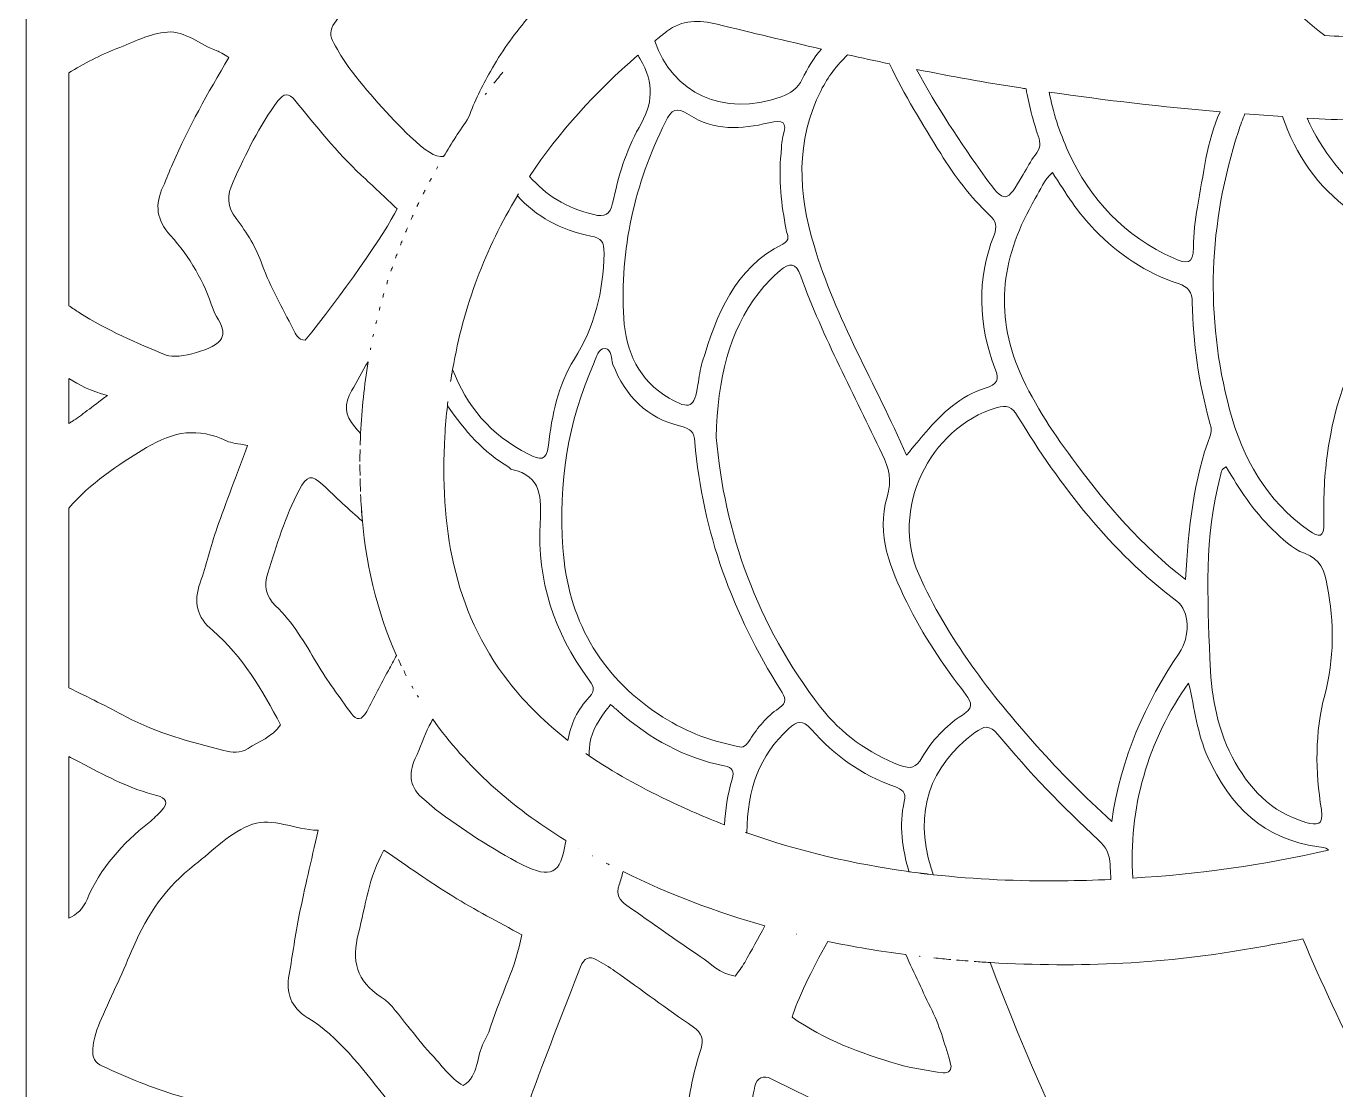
# Model space of a CAD drawing. Extents: x 140 to 2861, y -2860 to -140.
# Drawn here: x 140 to 710, y -1924 to -1461 of the extents above; entities that cross this region are included whole.
import ezdxf

# ---------------------------------------------------------------- set-up
doc = ezdxf.new("R2010")
doc.units = 0
doc.header["$MEASUREMENT"] = 0
doc.layers.add('Layer 1', color=7, linetype='Continuous')

# ---------------------------------------------------------------- blocks, each defined once
blk = doc.blocks.new('block 2')
at = {"layer": 'Layer 1', "lineweight": 0}
blk.add_lwpolyline([(140.32, -920.57), (140.32, -1001.24), (140.32, -1037.69), (140.32, -1133.2), (140.32, -1139.38), (140.32, -1222.42), (140.32, -1291.74), (140.32, -1328.31), (140.32, -1385.71), (140.32, -1421.71), (140.32, -1460.92), (140.32, -1497.87), (140.32, -1570.01), (140.32, -1602), (140.32, -1649.8), (140.32, -1699.51), (140.32, -1739.09), (140.32, -1775.73), (140.32, -1848.15), (140.32, -1876.33), (140.32, -1900.91), (140.32, -1936.56)], dxfattribs=at)
for points, knots in [([(731.09, -1449.8), (732.09, -1455.1), (734.16, -1459.94), (736.55, -1464.63), (736.97, -1465.47), (737.24, -1466.13), (737.35, -1466.74), (726.56, -1466.32), (715.72, -1465.86), (704.73, -1465.2), (679.95, -1447.38), (672, -1422.21), (676.3, -1393.05), (679.91, -1368.73), (692.05, -1348.71), (711.19, -1333.07), (713.15, -1331.46), (715.26, -1328.46), (717.53, -1333.03), (726.02, -1350.32), (739.58, -1362.08), (758.48, -1368.84), (734.09, -1391.59), (725.17, -1418.21), (731.09, -1449.8)], [0, 0, 0, 0, 1, 1, 1, 2, 2, 2, 3, 3, 3, 4, 4, 4, 5, 5, 5, 6, 6, 6, 7, 7, 7, 8, 8, 8, 8]), ([(315.56, -1412.92), (326.26, -1418.44), (337.15, -1423.52), (348.19, -1428.28), (348.19, -1428.28), (348.18, -1428.28), (348.18, -1428.28), (351.75, -1434.14), (355.29, -1440.01), (358.86, -1445.86), (362.62, -1452.02), (362.8, -1452.16), (358.02, -1457.96), (352.09, -1465.18), (346.67, -1472.68), (342.06, -1480.85), (338.39, -1487.34), (335.16, -1493.83), (332.63, -1500.9), (328.77, -1506.48), (325.13, -1512.15), (321.73, -1517.89), (318.12, -1518.27), (313.64, -1515.23), (307.35, -1509.25), (297.55, -1499.94), (288.78, -1489.75), (280.52, -1479.11), (278.01, -1475.86), (276.19, -1472.08), (274.01, -1468.57), (272.16, -1465.59), (272.34, -1462.62), (274.27, -1459.85), (278.13, -1454.34), (281.62, -1448.46), (286.16, -1443.57), (295.78, -1433.19), (305.67, -1423.05), (315.56, -1412.92), (315.56, -1412.92), (315.56, -1412.92), (315.56, -1412.92)], [0, 0, 0, 0, 1, 1, 1, 2, 2, 2, 3, 3, 3, 4, 4, 4, 5, 5, 5, 6, 6, 6, 7, 7, 7, 8, 8, 8, 9, 9, 9, 10, 10, 10, 11, 11, 11, 12, 12, 12, 13, 13, 13, 14, 14, 14, 14]), ([(468.44, -1491.91), (443.2, -1500.86), (421.14, -1490.22), (413.53, -1467.62), (415.22, -1466.24), (416.88, -1464.86), (418.61, -1463.48), (425.37, -1458.25), (432.78, -1458.37), (440.62, -1460.29), (455.72, -1464.01), (470.78, -1467.62), (485.92, -1471.08), (482.66, -1475), (479.93, -1479.46), (477.62, -1484.15), (475.59, -1488.22), (472.63, -1490.41), (468.44, -1491.91)], [0, 0, 0, 0, 1, 1, 1, 2, 2, 2, 3, 3, 3, 4, 4, 4, 5, 5, 5, 6, 6, 6, 6]), ([(179.71, -1470.91), (186.88, -1468.03), (194.2, -1464.29), (201.67, -1463.7), (209.32, -1463.1), (215.9, -1469.25), (223.2, -1471.82), (224.61, -1472.32), (225.85, -1473.3), (228.45, -1474.8), (219.16, -1490.29), (210.86, -1505.21), (204.01, -1520.88), (202.56, -1524.19), (201.33, -1527.61), (199.81, -1530.89), (196.16, -1538.74), (196.86, -1545.45), (203.02, -1552.2), (211.45, -1561.43), (217.65, -1572.25), (221.54, -1584.22), (222.92, -1588.48), (227.53, -1592.24), (225.16, -1597.03), (222.88, -1601.63), (206.42, -1606.27), (201.16, -1604.14), (188.21, -1598.89), (175.3, -1593.39), (163.54, -1585.79), (161.96, -1584.77), (160.39, -1583.73), (158.82, -1582.69), (158.82, -1582.69), (158.82, -1481.48), (158.82, -1481.48), (165.31, -1477.28), (172.35, -1473.87), (179.71, -1470.91)], [0, 0, 0, 0, 1, 1, 1, 2, 2, 2, 3, 3, 3, 4, 4, 4, 5, 5, 5, 6, 6, 6, 7, 7, 7, 8, 8, 8, 9, 9, 9, 10, 10, 10, 11, 11, 11, 12, 12, 12, 13, 13, 13, 13]), ([(386.98, -1543.09), (375.04, -1540.24), (365.93, -1534.44), (359.13, -1526.45), (371.85, -1507.28), (387.68, -1489.76), (406.2, -1473.73), (406.46, -1474.2), (406.73, -1474.69), (407, -1475.16), (413.69, -1486.34), (412.61, -1494.83), (406.7, -1505.2), (400.93, -1515.31), (397.63, -1526.68), (395.21, -1538.13), (394.13, -1543.2), (391.79, -1544.24), (386.98, -1543.09)], [0, 0, 0, 0, 1, 1, 1, 2, 2, 2, 3, 3, 3, 4, 4, 4, 5, 5, 5, 6, 6, 6, 6]), ([(522.96, -1647.67), (509.24, -1616.55), (492.22, -1588.19), (482.73, -1556.57), (475.93, -1533.86), (474.59, -1511.16), (485.77, -1489.1), (488.76, -1483.22), (492.68, -1478.11), (497.33, -1473.62), (503.44, -1474.96), (509.47, -1476.27), (515.58, -1477.54), (521.92, -1491.1), (529.95, -1503.78), (537.79, -1516.54), (543.82, -1526.3), (550.62, -1535.48), (559, -1543.28), (561.88, -1546.01), (562.38, -1548.31), (560.96, -1552), (553.47, -1571.33), (554.04, -1590.73), (561.38, -1609.9), (563.34, -1615.05), (562.46, -1616.86), (557.08, -1618.55), (546.44, -1621.93), (538.44, -1629.38), (531.26, -1637.72), (528.72, -1640.64), (526.3, -1643.67), (522.96, -1647.67)], [0, 0, 0, 0, 1, 1, 1, 2, 2, 2, 3, 3, 3, 4, 4, 4, 5, 5, 5, 6, 6, 6, 7, 7, 7, 8, 8, 8, 9, 9, 9, 10, 10, 10, 11, 11, 11, 11]), ([(343.62, -1486), (344.9, -1484.37), (346.2, -1482.75), (347.52, -1481.13), (346.2, -1482.75), (344.9, -1484.37), (343.62, -1486)], [0, 0, 0, 0, 1, 1, 1, 2, 2, 2, 2]), ([(557.12, -1526.76), (546.32, -1511.58), (535.91, -1496.17), (527.34, -1479.96), (542.36, -1482.96), (557.46, -1485.68), (572.6, -1488.03), (573.37, -1488.14), (574.14, -1488.26), (574.91, -1488.37), (576.06, -1495.21), (577.83, -1502.05), (580.21, -1508.89), (581.36, -1512.12), (581.13, -1514.5), (578.9, -1517.19), (576.79, -1519.73), (575.33, -1522.84), (573.64, -1525.72), (566.49, -1537.98), (565.57, -1538.63), (557.12, -1526.76)], [0, 0, 0, 0, 1, 1, 1, 2, 2, 2, 3, 3, 3, 4, 4, 4, 5, 5, 5, 6, 6, 6, 7, 7, 7, 7]), ([(285.9, -1525.87), (291.15, -1530.78), (296.38, -1535.72), (301.52, -1540.56), (296.59, -1550.88), (276.71, -1579.27), (261.56, -1597.75), (258.48, -1597.55), (257.45, -1595.17), (256.31, -1592.87), (251.72, -1583.62), (246.44, -1574.74), (242.93, -1564.94), (240.31, -1557.64), (236.37, -1550.93), (231.53, -1544.78), (227.64, -1539.82), (227.5, -1534.63), (230.22, -1528.83), (235.93, -1516.65), (241.51, -1504.43), (249.71, -1493.65), (252.29, -1490.27), (254.49, -1490.11), (257.14, -1493.38), (266.25, -1504.63), (275.29, -1515.94), (285.9, -1525.87)], [0, 0, 0, 0, 1, 1, 1, 2, 2, 2, 3, 3, 3, 4, 4, 4, 5, 5, 5, 6, 6, 6, 7, 7, 7, 8, 8, 8, 9, 9, 9, 9]), ([(339.84, -1490.92), (340, -1490.7), (340.17, -1490.49), (340.33, -1490.28), (340.17, -1490.49), (340, -1490.7), (339.84, -1490.92)], [0, 0, 0, 0, 1, 1, 1, 2, 2, 2, 2]), ([(659.2, -1498.4), (653.4, -1511.16), (651.98, -1525.91), (649.41, -1539.86), (648.37, -1545.58), (647.6, -1551.46), (647.68, -1557.26), (647.79, -1565.02), (644.49, -1564.52), (639.07, -1562.1), (617.82, -1552.46), (602.68, -1536.63), (593.23, -1515.65), (589.31, -1507.01), (586.62, -1498.4), (584.93, -1489.83), (609.68, -1493.41), (634.46, -1496.29), (659.2, -1498.4)], [0, 0, 0, 0, 1, 1, 1, 2, 2, 2, 3, 3, 3, 4, 4, 4, 5, 5, 5, 6, 6, 6, 6]), ([(418.11, -1502.82), (420.8, -1497.36), (422.87, -1496.06), (428.4, -1499.67), (439.12, -1506.7), (451.26, -1506.09), (463.06, -1503.17), (469.51, -1501.59), (471.13, -1502.78), (469.25, -1509.08), (468.52, -1511.43), (468.67, -1514.04), (468.4, -1516.54), (467.21, -1527.72), (468.55, -1538.71), (470.63, -1549.66), (471.09, -1551.96), (472.67, -1554.19), (469.17, -1555.92), (448.04, -1566.52), (440.47, -1586.54), (434.17, -1607.29), (433.17, -1610.44), (432.78, -1613.78), (432.28, -1617.09), (430.75, -1627.04), (428.79, -1628.11), (419.8, -1622.89), (406.58, -1615.2), (400.93, -1602.68), (400.05, -1588.19), (398.24, -1558.19), (404.77, -1529.79), (418.11, -1502.82)], [0, 0, 0, 0, 1, 1, 1, 2, 2, 2, 3, 3, 3, 4, 4, 4, 5, 5, 5, 6, 6, 6, 7, 7, 7, 8, 8, 8, 9, 9, 9, 10, 10, 10, 11, 11, 11, 11]), ([(705.77, -1648.02), (704.46, -1657.7), (704.08, -1667.46), (704.35, -1677.18), (704.5, -1683.82), (702.24, -1683.56), (697.82, -1680.44), (679.37, -1667.46), (668.96, -1649.05), (663.35, -1627.81), (652.59, -1587.19), (654.25, -1546.81), (667.16, -1506.93), (668.08, -1504.09), (669, -1501.59), (670.04, -1499.32), (675.46, -1499.75), (680.91, -1500.09), (686.37, -1500.44), (692.21, -1517.11), (701.54, -1531.25), (715.84, -1541.13), (730.21, -1551.08), (734.62, -1563.45), (735.97, -1578.93), (736.2, -1581.78), (736.51, -1584.27), (733.97, -1586.5), (715.49, -1602.79), (708.96, -1624.62), (705.77, -1648.02)], [0, 0, 0, 0, 1, 1, 1, 2, 2, 2, 3, 3, 3, 4, 4, 4, 5, 5, 5, 6, 6, 6, 7, 7, 7, 8, 8, 8, 9, 9, 9, 10, 10, 10, 10]), ([(786.38, -1644.6), (745.88, -1614.4), (733.01, -1554.23), (749.11, -1502.9), (748.69, -1502.9), (748.23, -1502.9), (747.8, -1502.86), (744.81, -1502.82), (741.81, -1502.78), (738.81, -1502.7), (735.74, -1513.58), (733.78, -1524.84), (732.78, -1536.48), (732.67, -1537.98), (733.47, -1540.2), (731.24, -1540.66), (729.17, -1541.13), (727.79, -1539.28), (726.29, -1538.09), (713.22, -1527.72), (703.31, -1515.38), (697.09, -1501.13), (711, -1501.9), (724.9, -1502.44), (738.81, -1502.7), (738.81, -1502.7), (738.81, -1502.67), (738.81, -1502.67), (741.81, -1502.74), (744.81, -1502.82), (747.8, -1502.86), (756.29, -1503.01), (764.82, -1503.01), (773.32, -1502.93), (777.96, -1516.08), (784.46, -1528.22), (792.95, -1539.55), (798.33, -1546.7), (804.32, -1553.27), (811.31, -1558.8), (813.81, -1560.76), (815.16, -1562.37), (813.04, -1565.6), (797.6, -1589.54), (788.34, -1615.66), (786.38, -1644.6)], [0, 0, 0, 0, 1, 1, 1, 2, 2, 2, 3, 3, 3, 4, 4, 4, 5, 5, 5, 6, 6, 6, 7, 7, 7, 8, 8, 8, 9, 9, 9, 10, 10, 10, 11, 11, 11, 12, 12, 12, 13, 13, 13, 14, 14, 14, 15, 15, 15, 15]), ([(318.64, -1523.26), (318.83, -1522.92), (319.03, -1522.58), (319.22, -1522.24), (319.03, -1522.58), (318.83, -1522.92), (318.64, -1523.26)], [0, 0, 0, 0, 1, 1, 1, 2, 2, 2, 2]), ([(578.9, -1536.13), (581.13, -1532.4), (582.59, -1528.06), (586.39, -1524.76), (592.12, -1533.83), (597.54, -1542.47), (604.76, -1549.85), (615.06, -1560.38), (626.97, -1568.44), (640.99, -1573.05), (645.45, -1574.55), (647.06, -1576.7), (647.14, -1581.32), (647.41, -1598.95), (650.06, -1616.24), (654.59, -1633.26), (655.13, -1635.11), (655.78, -1636.76), (655.02, -1638.87), (647.64, -1658.58), (645.45, -1679.25), (644.18, -1701.77), (624.85, -1686.71), (610.25, -1669.65), (596.77, -1651.59), (587.43, -1639.1), (578.67, -1626.27), (572.33, -1611.86), (560.65, -1585.35), (564.61, -1560.3), (578.9, -1536.13)], [0, 0, 0, 0, 1, 1, 1, 2, 2, 2, 3, 3, 3, 4, 4, 4, 5, 5, 5, 6, 6, 6, 7, 7, 7, 8, 8, 8, 9, 9, 9, 10, 10, 10, 10]), ([(316.46, -1527.24), (316.2, -1527.72), (315.93, -1528.2), (315.68, -1528.68), (315.93, -1528.2), (316.2, -1527.72), (316.46, -1527.24)], [0, 0, 0, 0, 1, 1, 1, 2, 2, 2, 2]), ([(313.69, -1532.5), (313.42, -1533.05), (313.13, -1533.59), (312.86, -1534.13), (313.13, -1533.59), (313.42, -1533.05), (313.69, -1532.5)], [0, 0, 0, 0, 1, 1, 1, 2, 2, 2, 2]), ([(358.67, -1647.25), (341.8, -1638.91), (331.7, -1626), (325.66, -1610.4), (325.36, -1612.13), (325.05, -1613.9), (324.78, -1615.66), (325.05, -1613.86), (325.32, -1612.05), (325.63, -1610.29), (325.63, -1610.32), (325.66, -1610.36), (325.66, -1610.4), (330.47, -1582.78), (340.03, -1557.72), (353.79, -1534.98), (353.79, -1534.98), (353.75, -1534.94), (353.75, -1534.94), (353.9, -1534.67), (354.1, -1534.36), (354.29, -1534.09), (354.13, -1534.36), (353.98, -1534.67), (353.79, -1534.98), (361.97, -1543.74), (372.46, -1549.85), (385.72, -1552.46), (390.37, -1553.34), (391.56, -1554.73), (391.48, -1559.99), (391.17, -1576.63), (387.45, -1591.69), (378.46, -1606.1), (371.58, -1617.12), (368.81, -1630.34), (367.27, -1643.37), (366.39, -1650.7), (363.66, -1649.71), (358.67, -1647.25)], [0, 0, 0, 0, 1, 1, 1, 2, 2, 2, 3, 3, 3, 4, 4, 4, 5, 5, 5, 6, 6, 6, 7, 7, 7, 8, 8, 8, 9, 9, 9, 10, 10, 10, 11, 11, 11, 12, 12, 12, 13, 13, 13, 13]), ([(311.02, -1537.88), (310.74, -1538.47), (310.45, -1539.05), (310.17, -1539.63), (310.45, -1539.05), (310.74, -1538.47), (311.02, -1537.88)], [0, 0, 0, 0, 1, 1, 1, 2, 2, 2, 2]), ([(308.45, -1543.35), (308.18, -1543.96), (307.9, -1544.56), (307.63, -1545.17), (307.9, -1544.56), (308.18, -1543.96), (308.45, -1543.35)], [0, 0, 0, 0, 1, 1, 1, 2, 2, 2, 2]), ([(306.01, -1548.9), (305.75, -1549.51), (305.48, -1550.12), (305.23, -1550.74), (305.48, -1550.12), (305.75, -1549.51), (306.01, -1548.9)], [0, 0, 0, 0, 1, 1, 1, 2, 2, 2, 2]), ([(303.7, -1554.49), (303.45, -1555.11), (303.2, -1555.73), (302.96, -1556.35), (303.2, -1555.73), (303.45, -1555.11), (303.7, -1554.49)], [0, 0, 0, 0, 1, 1, 1, 2, 2, 2, 2]), ([(301.51, -1560.15), (301.29, -1560.76), (301.06, -1561.38), (300.84, -1561.99), (301.06, -1561.38), (301.29, -1560.76), (301.51, -1560.15)], [0, 0, 0, 0, 1, 1, 1, 2, 2, 2, 2]), ([(440.24, -1639.95), (440.89, -1614.24), (445.58, -1594.19), (458.87, -1576.93), (461.56, -1573.44), (464.75, -1570.25), (468.09, -1567.37), (471.94, -1564.14), (474.82, -1563.76), (477.01, -1569.87), (486.65, -1596.61), (500.29, -1621.58), (512.35, -1647.21), (515.28, -1653.39), (516.7, -1658.62), (514.51, -1665.96), (509.63, -1682.13), (515.93, -1697.2), (523, -1711.57), (530.03, -1725.82), (538.79, -1739.07), (548.59, -1751.56), (551.85, -1755.71), (551.47, -1757.9), (547.24, -1760.67), (539.94, -1765.51), (533.87, -1771.7), (529.57, -1779.3), (527.15, -1783.64), (524.61, -1784.26), (520.19, -1782.61), (506.25, -1777.3), (494.57, -1768.81), (485.57, -1757.21), (457.83, -1721.48), (443.66, -1680.52), (440.24, -1639.95)], [0, 0, 0, 0, 1, 1, 1, 2, 2, 2, 3, 3, 3, 4, 4, 4, 5, 5, 5, 6, 6, 6, 7, 7, 7, 8, 8, 8, 9, 9, 9, 10, 10, 10, 11, 11, 11, 12, 12, 12, 12]), ([(299.47, -1565.86), (299.26, -1566.46), (299.05, -1567.06), (298.85, -1567.67), (299.05, -1567.06), (299.26, -1566.46), (299.47, -1565.86)], [0, 0, 0, 0, 1, 1, 1, 2, 2, 2, 2]), ([(297.55, -1571.61), (297.37, -1572.2), (297.19, -1572.78), (297, -1573.37), (297.19, -1572.78), (297.37, -1572.2), (297.55, -1571.61)], [0, 0, 0, 0, 1, 1, 1, 2, 2, 2, 2]), ([(295.78, -1577.41), (295.62, -1577.97), (295.46, -1578.53), (295.3, -1579.09), (295.46, -1578.53), (295.62, -1577.97), (295.78, -1577.41)], [0, 0, 0, 0, 1, 1, 1, 2, 2, 2, 2]), ([(294.14, -1583.26), (294.01, -1583.78), (293.87, -1584.31), (293.74, -1584.83), (293.87, -1584.31), (294.01, -1583.78), (294.14, -1583.26)], [0, 0, 0, 0, 1, 1, 1, 2, 2, 2, 2]), ([(292.65, -1589.16), (292.53, -1589.62), (292.43, -1590.09), (292.32, -1590.56), (292.43, -1590.09), (292.53, -1589.62), (292.65, -1589.16)], [0, 0, 0, 0, 1, 1, 1, 2, 2, 2, 2]), ([(291.29, -1595.1), (291.21, -1595.48), (291.13, -1595.86), (291.05, -1596.24), (291.13, -1595.86), (291.21, -1595.48), (291.29, -1595.1)], [0, 0, 0, 0, 1, 1, 1, 2, 2, 2, 2]), ([(290.07, -1601.08), (290.02, -1601.33), (289.98, -1601.58), (289.93, -1601.83), (289.98, -1601.58), (290.02, -1601.33), (290.07, -1601.08)], [0, 0, 0, 0, 1, 1, 1, 2, 2, 2, 2]), ([(449.5, -1774.31), (436.7, -1771.81), (425.41, -1767.2), (415.11, -1760.32), (389.25, -1743.11), (375.77, -1718.67), (373.54, -1687.97), (371.5, -1660.08), (375.73, -1633.11), (387.14, -1607.44), (388.18, -1605.06), (388.83, -1601.1), (391.9, -1601.37), (395.01, -1601.68), (394.4, -1605.75), (395.32, -1608.21), (400.7, -1622.08), (410.23, -1631.65), (424.87, -1635.14), (429.17, -1636.18), (430.59, -1637.6), (430.94, -1642.02), (434.17, -1681.06), (447.5, -1716.71), (468.17, -1749.79), (470.17, -1752.98), (471.36, -1755.17), (467.32, -1757.86), (462.21, -1761.28), (458.22, -1766.09), (454.95, -1771.31), (453.45, -1773.69), (451.88, -1775.35), (449.5, -1774.31)], [0, 0, 0, 0, 1, 1, 1, 2, 2, 2, 3, 3, 3, 4, 4, 4, 5, 5, 5, 6, 6, 6, 7, 7, 7, 8, 8, 8, 9, 9, 9, 10, 10, 10, 11, 11, 11, 11]), ([(285.69, -1638.23), (284.81, -1637.27), (283.95, -1636.3), (283.09, -1635.32), (278.75, -1630.39), (278.32, -1625.31), (281.76, -1619.7), (284.3, -1615.58), (286.29, -1611.09), (288.99, -1607.1), (288.99, -1607.1), (288.99, -1607.1), (288.99, -1607.1), (287.29, -1617.29), (286.19, -1627.66), (285.69, -1638.23)], [0, 0, 0, 0, 1, 1, 1, 2, 2, 2, 3, 3, 3, 4, 4, 4, 5, 5, 5, 5]), ([(175.67, -1621.7), (168.49, -1627.01), (164.55, -1630.28), (160.27, -1633.02), (159.78, -1633.33), (159.3, -1633.65), (158.82, -1633.97), (158.82, -1633.97), (158.82, -1614.31), (158.82, -1614.31), (163.29, -1617.13), (168.24, -1619.89), (175.67, -1621.7)], [0, 0, 0, 0, 1, 1, 1, 2, 2, 2, 3, 3, 3, 4, 4, 4, 4]), ([(385.14, -1752.83), (379.95, -1758.25), (376.92, -1764.7), (375.77, -1771.7), (366.35, -1764.32), (357.63, -1756.02), (350.02, -1746.22), (325.47, -1714.6), (320.25, -1677.95), (322.28, -1639.52), (322.51, -1634.99), (322.9, -1630.57), (323.4, -1626.19), (323.36, -1626.19), (323.36, -1626.15), (323.36, -1626.15), (323.44, -1625.54), (323.51, -1624.96), (323.59, -1624.35), (323.51, -1624.96), (323.44, -1625.58), (323.4, -1626.19), (331, -1637.26), (339.15, -1646.36), (350.02, -1652.9), (350.48, -1653.16), (350.83, -1653.78), (351.33, -1653.89), (364.58, -1656.81), (364.28, -1666.38), (363.7, -1677.14), (362.28, -1702.19), (369.85, -1724.78), (384.6, -1744.99), (386.52, -1747.64), (388.14, -1749.68), (385.14, -1752.83)], [0, 0, 0, 0, 1, 1, 1, 2, 2, 2, 3, 3, 3, 4, 4, 4, 5, 5, 5, 6, 6, 6, 7, 7, 7, 8, 8, 8, 9, 9, 9, 10, 10, 10, 11, 11, 11, 12, 12, 12, 12]), ([(579.55, -1774.15), (559.27, -1751.45), (540.79, -1727.47), (528.22, -1699.46), (515.81, -1671.72), (532.68, -1635.8), (561.96, -1627.08), (566.61, -1625.69), (568.72, -1626.65), (571.22, -1630.73), (589.93, -1661.31), (611.52, -1689.43), (640.49, -1711.22), (645.99, -1715.37), (646.37, -1726.51), (641.41, -1733.81), (626.66, -1755.52), (616.25, -1778.96), (612.1, -1806.93), (599.96, -1795.94), (589.51, -1785.26), (579.55, -1774.15)], [0, 0, 0, 0, 1, 1, 1, 2, 2, 2, 3, 3, 3, 4, 4, 4, 5, 5, 5, 6, 6, 6, 7, 7, 7, 7]), ([(192.6, -1644.41), (204.47, -1637.2), (215.11, -1635.63), (227.34, -1641.46), (229.58, -1642.53), (232.3, -1642.61), (236.52, -1643.51), (231.73, -1656.42), (227.26, -1667.92), (223.2, -1679.58), (220.49, -1687.37), (218.68, -1695.48), (215.92, -1703.25), (212.96, -1711.6), (214.42, -1718.03), (221.37, -1723.95), (234.56, -1735.19), (242.95, -1750), (250.83, -1764.89), (247.15, -1770.42), (241.43, -1772.14), (236.75, -1775.26), (233.54, -1777.41), (229.79, -1777), (226.21, -1776.1), (211.64, -1772.43), (197.12, -1768.49), (183.79, -1761.44), (175.54, -1757.08), (167.27, -1752.86), (158.82, -1748.9), (158.82, -1748.9), (158.82, -1670.72), (158.82, -1670.72), (168.14, -1659.9), (180.04, -1652.04), (192.6, -1644.41)], [0, 0, 0, 0, 1, 1, 1, 2, 2, 2, 3, 3, 3, 4, 4, 4, 5, 5, 5, 6, 6, 6, 7, 7, 7, 8, 8, 8, 9, 9, 9, 10, 10, 10, 11, 11, 11, 12, 12, 12, 12]), ([(285.5, -1643.38), (285.55, -1641.66), (285.61, -1639.94), (285.69, -1638.23), (285.61, -1639.94), (285.55, -1641.66), (285.5, -1643.38)], [0, 0, 0, 0, 1, 1, 1, 2, 2, 2, 2]), ([(285.45, -1645.23), (285.41, -1646.97), (285.38, -1648.73), (285.38, -1650.48), (285.38, -1648.73), (285.41, -1646.97), (285.45, -1645.23)], [0, 0, 0, 0, 1, 1, 1, 2, 2, 2, 2]), ([(245.34, -1699.04), (249.21, -1686.72), (252.93, -1674.35), (258.95, -1662.86), (262.28, -1656.48), (264.36, -1655.97), (269.3, -1660.66), (274.93, -1666.03), (280.6, -1671.35), (286.48, -1676.43), (286.3, -1674.53), (286.14, -1672.62), (286.01, -1670.68), (285.88, -1668.71), (285.78, -1666.74), (285.69, -1664.77), (285.78, -1666.74), (285.88, -1668.71), (286.01, -1670.68), (287.57, -1694.35), (292.74, -1715.65), (301.25, -1734.76), (301.25, -1734.76), (301.25, -1734.76), (301.25, -1734.76), (300.07, -1736.94), (298.89, -1739.13), (297.72, -1741.32), (294.54, -1747.23), (291.48, -1753.21), (288.3, -1759.12), (286.2, -1763.01), (283.93, -1763.33), (281.51, -1759.91), (276.43, -1752.76), (271.12, -1745.72), (266.65, -1738.19), (261.36, -1729.29), (256.3, -1720.34), (248.67, -1713.13), (244.55, -1709.23), (243.59, -1704.61), (245.34, -1699.04)], [0, 0, 0, 0, 1, 1, 1, 2, 2, 2, 3, 3, 3, 4, 4, 4, 5, 5, 5, 6, 6, 6, 7, 7, 7, 8, 8, 8, 9, 9, 9, 10, 10, 10, 11, 11, 11, 12, 12, 12, 13, 13, 13, 14, 14, 14, 14]), ([(285.43, -1656.54), (285.4, -1654.95), (285.38, -1653.37), (285.38, -1651.79), (285.38, -1653.37), (285.4, -1654.95), (285.43, -1656.54)], [0, 0, 0, 0, 1, 1, 1, 2, 2, 2, 2]), ([(703.27, -1801.82), (704.46, -1808.96), (701.12, -1808.66), (696.55, -1807.35), (681.26, -1803.05), (671.57, -1792.33), (664.47, -1778.8), (657.47, -1765.39), (655.25, -1750.72), (654.75, -1736), (653.86, -1709.61), (652.25, -1683.09), (659.28, -1657.12), (659.7, -1655.55), (659.47, -1653.7), (661.85, -1652.74), (667.58, -1662.46), (673.73, -1671.99), (681.95, -1679.94), (686.18, -1684.02), (690.44, -1688.36), (695.93, -1690.36), (703.04, -1692.93), (704.5, -1697.69), (705.81, -1704.57), (708.84, -1720.63), (708.88, -1736.08), (704.69, -1752.06), (700.43, -1768.31), (700.51, -1785.22), (703.27, -1801.82)], [0, 0, 0, 0, 1, 1, 1, 2, 2, 2, 3, 3, 3, 4, 4, 4, 5, 5, 5, 6, 6, 6, 7, 7, 7, 8, 8, 8, 9, 9, 9, 10, 10, 10, 10]), ([(285.63, -1663.47), (285.55, -1661.59), (285.49, -1659.72), (285.45, -1657.85), (285.49, -1659.72), (285.55, -1661.59), (285.63, -1663.47)], [0, 0, 0, 0, 1, 1, 1, 2, 2, 2, 2]), ([(303.34, -1739.23), (302.91, -1738.34), (302.49, -1737.45), (302.08, -1736.55), (302.49, -1737.45), (302.91, -1738.34), (303.34, -1739.23)], [0, 0, 0, 0, 1, 1, 1, 2, 2, 2, 2]), ([(305.52, -1743.57), (305.14, -1742.85), (304.77, -1742.13), (304.4, -1741.39), (304.77, -1742.13), (305.14, -1742.85), (305.52, -1743.57)], [0, 0, 0, 0, 1, 1, 1, 2, 2, 2, 2]), ([(645.56, -1746.8), (648.14, -1757.9), (649.33, -1768.93), (653.9, -1779.07), (663.51, -1800.13), (678.07, -1814.84), (702.08, -1817.96), (703.43, -1818.11), (705, -1818.26), (705.92, -1819.03), (706.04, -1819.11), (706.15, -1819.3), (706.27, -1819.42), (678.3, -1825.87), (650.02, -1829.9), (621.32, -1831.59), (619.13, -1802.13), (627.97, -1771.04), (645.56, -1746.8)], [0, 0, 0, 0, 1, 1, 1, 2, 2, 2, 3, 3, 3, 4, 4, 4, 5, 5, 5, 6, 6, 6, 6]), ([(307.94, -1748.06), (308.16, -1748.44), (308.37, -1748.83), (308.58, -1749.21), (308.36, -1748.83), (308.16, -1748.44), (307.94, -1748.06)], [0, 0, 0, 0, 1, 1, 1, 2, 2, 2, 2]), ([(310.31, -1752.15), (310.46, -1752.41), (310.62, -1752.67), (310.78, -1752.92), (310.62, -1752.67), (310.46, -1752.41), (310.31, -1752.15)], [0, 0, 0, 0, 1, 1, 1, 2, 2, 2, 2]), ([(384.95, -1778.38), (384.49, -1778.07), (384.03, -1777.73), (383.57, -1777.38), (384.03, -1777.73), (384.49, -1778.03), (384.95, -1778.34), (385.03, -1777.3), (385.06, -1776.31), (385.1, -1775.31), (385.37, -1769.31), (388.25, -1764.09), (391.83, -1759.36), (392.63, -1758.32), (393.44, -1757.29), (394.28, -1756.17), (396.13, -1757.67), (397.17, -1758.55), (398.2, -1759.44), (411.46, -1770.97), (426.37, -1779.34), (443.73, -1782.8), (447.38, -1783.53), (448.15, -1785.03), (447.11, -1788.56), (445.16, -1795.36), (444.12, -1801.97), (443.85, -1808.39), (435.4, -1805.16), (427.06, -1801.59), (418.76, -1797.59), (406.96, -1791.91), (395.59, -1785.64), (384.95, -1778.38)], [0, 0, 0, 0, 1, 1, 1, 2, 2, 2, 3, 3, 3, 4, 4, 4, 5, 5, 5, 6, 6, 6, 7, 7, 7, 8, 8, 8, 9, 9, 9, 10, 10, 10, 11, 11, 11, 11]), ([(309.41, -1779.6), (311.61, -1774.93), (313.09, -1769.89), (315.5, -1765.34), (316.01, -1764.39), (316.52, -1763.44), (317.03, -1762.49), (331.61, -1783.15), (351.02, -1800.65), (374.88, -1815.26), (374.88, -1815.26), (374.88, -1815.26), (374.88, -1815.26), (374.84, -1815.53), (374.79, -1815.79), (374.75, -1816.06), (372.74, -1829.68), (368.33, -1832.02), (355.99, -1825.75), (342.57, -1818.92), (330.1, -1810.56), (318.04, -1801.58), (316.39, -1800.35), (314.98, -1798.79), (313.37, -1797.5), (307.26, -1792.57), (306.08, -1786.68), (309.41, -1779.6)], [0, 0, 0, 0, 1, 1, 1, 2, 2, 2, 3, 3, 3, 4, 4, 4, 5, 5, 5, 6, 6, 6, 7, 7, 7, 8, 8, 8, 9, 9, 9, 9]), ([(534.56, -1830.1), (534.56, -1830.1), (534.56, -1830.13), (534.56, -1830.13), (531.03, -1829.75), (527.49, -1829.33), (524, -1828.83), (524, -1828.79), (524, -1828.79), (524, -1828.75), (500.02, -1825.49), (476.51, -1820.03), (453.53, -1811.92), (453.53, -1811.92), (453.53, -1811.96), (453.53, -1811.96), (453.34, -1811.88), (453.11, -1811.81), (452.92, -1811.73), (453.11, -1811.81), (453.34, -1811.85), (453.53, -1811.92), (453.72, -1792.83), (458.99, -1778.27), (471.7, -1766.66), (475.28, -1763.4), (477.7, -1762.44), (481.66, -1766.97), (491.42, -1778.27), (503.44, -1786.79), (517.66, -1791.79), (521, -1792.98), (522.88, -1794.21), (521.96, -1798.24), (519.58, -1808.73), (521.15, -1818.88), (524, -1828.75), (527.49, -1829.29), (531.03, -1829.71), (534.56, -1830.1), (534.26, -1829.14), (533.95, -1828.25), (533.64, -1827.29), (526.19, -1802.51), (532.8, -1783.15), (552.62, -1768.35), (556.54, -1765.43), (558.96, -1764.7), (562.69, -1769.2), (576.14, -1785.53), (590.89, -1800.67), (606.37, -1815.07), (609.68, -1818.07), (611.25, -1821.14), (611.44, -1825.75), (611.52, -1827.87), (611.64, -1830.02), (611.75, -1832.17), (604.68, -1832.52), (597.57, -1832.71), (590.47, -1832.75), (571.6, -1832.98), (552.97, -1832.17), (534.56, -1830.1)], [0, 0, 0, 0, 1, 1, 1, 2, 2, 2, 3, 3, 3, 4, 4, 4, 5, 5, 5, 6, 6, 6, 7, 7, 7, 8, 8, 8, 9, 9, 9, 10, 10, 10, 11, 11, 11, 12, 12, 12, 13, 13, 13, 14, 14, 14, 15, 15, 15, 16, 16, 16, 17, 17, 17, 18, 18, 18, 19, 19, 19, 20, 20, 20, 21, 21, 21, 21]), ([(165.84, -1782.38), (175.89, -1787.65), (185.9, -1792.91), (197.05, -1795.63), (201.4, -1796.69), (202.12, -1799.19), (199.32, -1802.08), (197.52, -1803.93), (195.71, -1805.8), (193.7, -1807.4), (182.21, -1816.54), (172.55, -1827.19), (166.76, -1840.84), (164.97, -1845.07), (162.29, -1847.59), (158.82, -1848.98), (158.82, -1848.98), (158.82, -1778.68), (158.82, -1778.68), (160.89, -1779.76), (163.21, -1781), (165.84, -1782.38)], [0, 0, 0, 0, 1, 1, 1, 2, 2, 2, 3, 3, 3, 4, 4, 4, 5, 5, 5, 6, 6, 6, 7, 7, 7, 7]), ([(267.19, -1810.81), (264.15, -1824.39), (261.38, -1835.92), (259.02, -1847.54), (257.28, -1856.15), (256.14, -1864.88), (254.59, -1873.53), (253.17, -1881.48), (255.3, -1887.76), (262.41, -1892.15), (276.36, -1900.77), (285.88, -1913.77), (295.88, -1926.29), (297.84, -1928.73), (297.45, -1930.99), (295.13, -1932.96), (292.36, -1935.31), (289.47, -1937.51), (286.84, -1939.99), (283.13, -1943.49), (278.93, -1944.38), (273.98, -1943.64), (256.07, -1940.97), (238.1, -1938.75), (221.36, -1931.09), (216.69, -1928.96), (211.62, -1927.68), (206.65, -1926.28), (195.15, -1923.06), (184.32, -1918.18), (173.43, -1913.38), (170.07, -1911.9), (169.03, -1909.48), (169.25, -1906.01), (169.56, -1901.26), (171.13, -1896.92), (173.05, -1892.65), (177.71, -1882.26), (182.51, -1871.94), (186.96, -1861.46), (192.94, -1847.4), (201.24, -1835.25), (213.53, -1825.84), (221.72, -1819.57), (229.14, -1811.43), (238.72, -1808.15), (247.39, -1805.18), (256.79, -1810.48), (267.19, -1810.81)], [0, 0, 0, 0, 1, 1, 1, 2, 2, 2, 3, 3, 3, 4, 4, 4, 5, 5, 5, 6, 6, 6, 7, 7, 7, 8, 8, 8, 9, 9, 9, 10, 10, 10, 11, 11, 11, 12, 12, 12, 13, 13, 13, 14, 14, 14, 15, 15, 15, 16, 16, 16, 16]), ([(325.69, -1839.48), (335.32, -1845.41), (345.42, -1850.57), (355.73, -1856.3), (353.21, -1870.21), (346.52, -1882.61), (342.32, -1895.82), (341.54, -1898.28), (340.51, -1900.7), (339.26, -1902.95), (335.87, -1909.06), (337.16, -1917.39), (330.3, -1921.84), (324.32, -1918.41), (320.66, -1912.6), (316.03, -1907.81), (312.45, -1904.11), (309.48, -1899.82), (306.12, -1895.9), (302.42, -1891.58), (299.29, -1886.26), (294.67, -1883.34), (283.68, -1876.42), (281.68, -1867.41), (284.72, -1855.59), (287.79, -1843.68), (289.13, -1831.29), (295.82, -1819.47), (306.05, -1826.37), (315.64, -1833.3), (325.69, -1839.48)], [0, 0, 0, 0, 1, 1, 1, 2, 2, 2, 3, 3, 3, 4, 4, 4, 5, 5, 5, 6, 6, 6, 7, 7, 7, 8, 8, 8, 9, 9, 9, 10, 10, 10, 10]), ([(380.5, -1818.6), (380.52, -1818.61), (380.54, -1818.63), (380.57, -1818.64), (380.54, -1818.63), (380.52, -1818.61), (380.5, -1818.6)], [0, 0, 0, 0, 1, 1, 1, 2, 2, 2, 2]), ([(386.41, -1821.91), (386.39, -1821.91), (386.38, -1821.9), (386.37, -1821.89), (386.38, -1821.9), (386.39, -1821.91), (386.41, -1821.91), (386.41, -1821.91), (386.42, -1821.92), (386.42, -1821.92), (386.42, -1821.92), (386.41, -1821.91), (386.41, -1821.91)], [0, 0, 0, 0, 1, 1, 1, 2, 2, 2, 3, 3, 3, 4, 4, 4, 4]), ([(392.36, -1825.06), (392.8, -1825.3), (393.25, -1825.53), (393.7, -1825.76), (393.25, -1825.53), (392.8, -1825.3), (392.36, -1825.06)], [0, 0, 0, 0, 1, 1, 1, 2, 2, 2, 2]), ([(452.61, -1868.24), (451.39, -1870.42), (449.79, -1872.37), (448.52, -1874.19), (441.77, -1873.4), (437.94, -1868.73), (433.28, -1865.63), (422.53, -1858.47), (412.07, -1850.88), (401.43, -1843.55), (398.08, -1841.25), (396.62, -1838.83), (398.08, -1834.48), (398.71, -1832.6), (399.25, -1830.7), (399.73, -1828.79), (399.73, -1828.79), (399.73, -1828.79), (399.73, -1828.79), (419.72, -1838.59), (440.31, -1846.37), (461.41, -1852.37), (458.49, -1857.67), (455.58, -1862.98), (452.61, -1868.24)], [0, 0, 0, 0, 1, 1, 1, 2, 2, 2, 3, 3, 3, 4, 4, 4, 5, 5, 5, 6, 6, 6, 7, 7, 7, 8, 8, 8, 8]), ([(538.87, -1916.29), (532.28, -1915.26), (525.6, -1914.35), (519.22, -1912.51), (502.91, -1907.8), (487.13, -1901.76), (473.24, -1892.11), (475.44, -1884.49), (481.64, -1871.67), (488.8, -1859.13), (488.8, -1859.13), (488.8, -1859.13), (488.8, -1859.13), (499.95, -1861.48), (511.23, -1863.38), (522.61, -1864.85), (526.31, -1873.01), (530.11, -1881.12), (534.02, -1889.17), (537.66, -1896.65), (539.83, -1904.58), (542.12, -1912.48), (542.8, -1914.83), (541.33, -1916.68), (538.87, -1916.29)], [0, 0, 0, 0, 1, 1, 1, 2, 2, 2, 3, 3, 3, 4, 4, 4, 5, 5, 5, 6, 6, 6, 7, 7, 7, 8, 8, 8, 8]), ([(475.02, -1855.99), (475.03, -1855.99), (475.05, -1855.99), (475.06, -1856), (475.05, -1855.99), (475.03, -1855.99), (475.02, -1855.99)], [0, 0, 0, 0, 1, 1, 1, 2, 2, 2, 2]), ([(1724.87, -2491.54), (1425.79, -2559.76), (1106.27, -2485.55), (866.97, -2295.22), (723.83, -2181.37), (620.75, -2032.29), (559.32, -1868.3), (556.99, -1868.16), (554.66, -1868), (552.33, -1867.83), (590.63, -1870.62), (629.05, -1869.47), (667.27, -1863.1), (676.61, -1861.55), (685.91, -1859.87), (695.18, -1858.03), (695.18, -1858.03), (695.17, -1858.03), (695.17, -1858.03), (703.39, -1877.35), (712.24, -1896.33), (721.74, -1914.89), (723.29, -1917.93), (724.87, -1920.95), (726.45, -1923.96), (726.47, -1923.93), (726.49, -1923.9), (726.52, -1923.87), (726.18, -1924.31), (725.85, -1924.75), (725.52, -1925.19), (715.76, -1938.14), (714.42, -1952.2), (721.06, -1966.88), (733.05, -1993.47), (747.15, -2019.02), (761.6, -2044.3), (782.08, -2080.15), (804.74, -2114.69), (827.76, -2148.96), (835.02, -2159.72), (842.28, -2170.44), (849.54, -2181.16), (849.16, -2169.67), (846.86, -2159.03), (843.9, -2148.54), (835.31, -2118.29), (825.31, -2088.56), (814.41, -2059.15), (853.93, -2108.88), (898.81, -2153.81), (948.77, -2193.54), (967.7, -2208.6), (987.3, -2222.88), (1007.5, -2236.36), (1007.5, -2236.36), (1007.5, -2236.36), (1007.5, -2236.36), (1016.85, -2253.76), (1026.55, -2270.97), (1037.47, -2287.51), (1040.65, -2292.35), (1043.54, -2297.65), (1050.99, -2300.61), (1048.22, -2291.58), (1045.84, -2283.97), (1043.5, -2276.37), (1041.3, -2269.22), (1039.01, -2262.11), (1036.69, -2255.01), (1062.63, -2270.89), (1089.43, -2285.47), (1116.96, -2298.64), (1176.24, -2327), (1238.87, -2348.85), (1303.09, -2363.61), (1361.4, -2377.01), (1421, -2384.52), (1480.53, -2386.04), (1480.52, -2386.03), (1480.52, -2386.02), (1480.52, -2386.02), (1483.9, -2394.72), (1487.34, -2403.41), (1490.84, -2412.07), (1493.15, -2417.72), (1494.76, -2423.98), (1500.45, -2429.13), (1506.13, -2423.98), (1507.75, -2417.72), (1510.05, -2412.07), (1513.54, -2403.45), (1516.96, -2394.81), (1520.33, -2386.15), (1579.84, -2384.97), (1639.02, -2377.77), (1696.54, -2364.65), (1756.14, -2351.05), (1814.72, -2330.98), (1870.63, -2305), (1902.77, -2290.07), (1934.12, -2273.13), (1964.42, -2254.37), (1962.02, -2261.68), (1959.66, -2269.01), (1957.4, -2276.37), (1955.05, -2283.97), (1952.67, -2291.58), (1949.91, -2300.61), (1957.36, -2297.65), (1960.24, -2292.35), (1963.43, -2287.51), (1974.58, -2270.62), (1984.47, -2253.03), (1994, -2235.24), (1994, -2235.24), (1994, -2235.24), (1994, -2235.24), (2005.25, -2227.66), (2016.33, -2219.83), (2027.22, -2211.75), (2075.88, -2175.62), (2121.07, -2134.43), (2161.52, -2089.33), (2169.8, -2080.11), (2177.87, -2070.71), (2185.75, -2061.15), (2175.14, -2089.91), (2165.39, -2118.98), (2157, -2148.54), (2154.04, -2159.03), (2151.74, -2169.67), (2151.35, -2181.16), (2158.61, -2170.44), (2165.88, -2159.72), (2173.14, -2148.96), (2196.15, -2114.69), (2218.82, -2080.15), (2239.3, -2044.3), (2253.75, -2019.02), (2267.85, -1993.47), (2279.83, -1966.88), (2286.08, -1953.09), (2285.27, -1939.84), (2277.05, -1927.55), (2289.5, -1905.21), (2300.96, -1882.38), (2311.37, -1859.13), (2311.37, -1859.13), (2311.36, -1859.13), (2311.35, -1859.13), (2318.75, -1860.54), (2326.18, -1861.86), (2333.62, -1863.1), (2371.89, -1869.48), (2410.35, -1870.63), (2448.69, -1867.82), (2429.8, -1915.98), (2407.27, -1962.4), (2381.44, -2006.73), (2240.59, -2248.54), (2002, -2428.33), (1724.87, -2491.54)], [0, 0, 0, 0, 1, 1, 1, 2, 2, 2, 3, 3, 3, 4, 4, 4, 5, 5, 5, 6, 6, 6, 7, 7, 7, 8, 8, 8, 9, 9, 9, 10, 10, 10, 11, 11, 11, 12, 12, 12, 13, 13, 13, 14, 14, 14, 15, 15, 15, 16, 16, 16, 17, 17, 17, 18, 18, 18, 19, 19, 19, 20, 20, 20, 21, 21, 21, 22, 22, 22, 23, 23, 23, 24, 24, 24, 25, 25, 25, 26, 26, 26, 27, 27, 27, 28, 28, 28, 29, 29, 29, 30, 30, 30, 31, 31, 31, 32, 32, 32, 33, 33, 33, 34, 34, 34, 35, 35, 35, 36, 36, 36, 37, 37, 37, 38, 38, 38, 39, 39, 39, 40, 40, 40, 41, 41, 41, 42, 42, 42, 43, 43, 43, 44, 44, 44, 45, 45, 45, 46, 46, 46, 47, 47, 47, 48, 48, 48, 49, 49, 49, 50, 50, 50, 51, 51, 51, 52, 52, 52, 53, 53, 53, 54, 54, 54, 54]), ([(426.85, -1958.95), (427.24, -1960.41), (427.07, -1962.04), (427.03, -1963.58), (426.65, -1977.69), (423.31, -1980.01), (409.81, -1975.35), (395.59, -1970.44), (382.15, -1963.79), (369.07, -1956.44), (365.94, -1954.68), (363.2, -1952.23), (360.32, -1950.04), (357.12, -1947.59), (356.17, -1944.26), (356.47, -1940.31), (357.85, -1934.8), (358.73, -1929.1), (360.69, -1923.8), (367.32, -1905.86), (374.3, -1888.05), (381.23, -1870.22), (382.79, -1866.22), (384.93, -1865.34), (388.25, -1867.15), (390.97, -1868.63), (393.66, -1870.23), (396.18, -1872.02), (407.57, -1880.11), (418.79, -1888.43), (430.29, -1896.35), (433.95, -1898.87), (434.9, -1901.9), (433.67, -1905.62), (430.4, -1915.49), (428.42, -1925.55), (427.13, -1935.87), (426.16, -1943.62), (424.77, -1951.2), (426.85, -1958.95)], [0, 0, 0, 0, 1, 1, 1, 2, 2, 2, 3, 3, 3, 4, 4, 4, 5, 5, 5, 6, 6, 6, 7, 7, 7, 8, 8, 8, 9, 9, 9, 10, 10, 10, 11, 11, 11, 12, 12, 12, 13, 13, 13, 13]), ([(528.36, -1865.57), (528.55, -1865.59), (528.74, -1865.61), (528.93, -1865.63), (528.74, -1865.61), (528.55, -1865.59), (528.36, -1865.57)], [0, 0, 0, 0, 1, 1, 1, 2, 2, 2, 2]), ([(534.87, -1866.29), (537.32, -1866.54), (539.77, -1866.78), (542.22, -1867), (539.77, -1866.78), (537.32, -1866.54), (534.87, -1866.29)], [0, 0, 0, 0, 1, 1, 1, 2, 2, 2, 2]), ([(544.6, -1867.21), (546.31, -1867.36), (548.02, -1867.5), (549.73, -1867.63), (548.02, -1867.5), (546.31, -1867.36), (544.6, -1867.21)], [0, 0, 0, 0, 1, 1, 1, 2, 2, 2, 2]), ([(517.38, -1989.68), (515.21, -1997.02), (511.53, -2003.91), (508.25, -2011.62), (497.9, -2009.33), (489.99, -2003.33), (481.29, -1999.23), (473.83, -1995.71), (466.69, -1991.52), (459.36, -1987.75), (452.56, -1984.25), (452.44, -1984.31), (453.12, -1977.3), (453.95, -1968.56), (454.44, -1959.9), (453.43, -1951.07), (452.31, -1941.24), (455.13, -1931.61), (457.08, -1922.01), (457.81, -1918.38), (460.92, -1917.1), (464.14, -1918.83), (471.87, -1922.99), (479.9, -1926.49), (487.8, -1930.27), (498.21, -1935.25), (508.89, -1938.54), (520.16, -1940.34), (525.28, -1941.16), (530.28, -1942.18), (534.96, -1945.5), (534.47, -1953.47), (528.77, -1959.4), (526.28, -1966.59), (523.58, -1974.38), (519.73, -1981.69), (517.38, -1989.68)], [0, 0, 0, 0, 1, 1, 1, 2, 2, 2, 3, 3, 3, 4, 4, 4, 5, 5, 5, 6, 6, 6, 7, 7, 7, 8, 8, 8, 9, 9, 9, 10, 10, 10, 11, 11, 11, 12, 12, 12, 12])]:
    blk.add_open_spline(points, degree=3, knots=knots, dxfattribs=at)

msp = doc.modelspace()

# ---------------------------------------------------------------- block references
at = {"layer": 'Layer 1'}
msp.add_blockref('block 2', (0, 0), dxfattribs=at)

doc.saveas('drawing.dxf')
